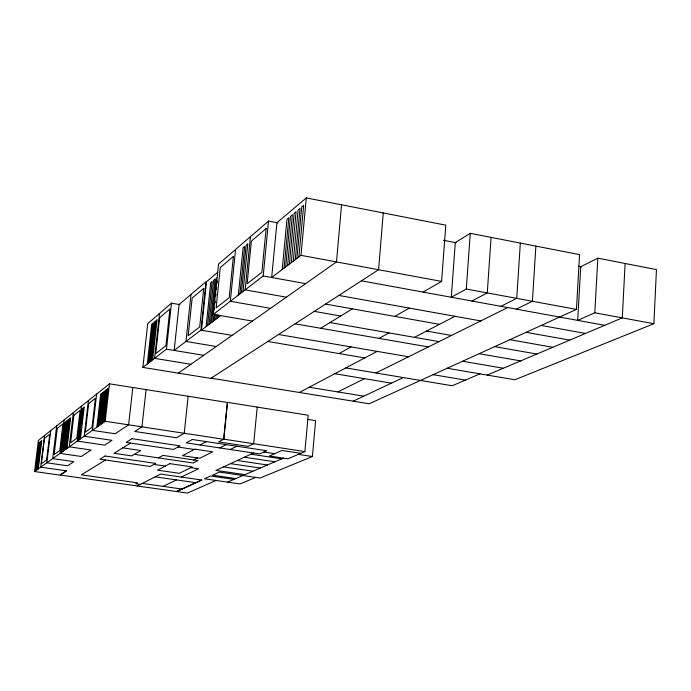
<?xml version="1.0" encoding="UTF-8"?>
<svg xmlns="http://www.w3.org/2000/svg" width="691" height="691" viewBox="0 0 691 691"><rect width="100%" height="100%" fill="white"/><g stroke="black" fill="none" stroke-linecap="round" stroke-linejoin="round"><path stroke-width="1.04" d="M653.885 323.708L656.45 269.594L597.819 258.175L580.742 266.743L577.676 320.374L594.813 312.79L653.885 323.708L514.83 379.774L447.198 368.26M625.105 263.487L622.297 317.869L487.215 375.075M594.813 312.79L597.819 258.175M576.441 309.395L579.585 254.625L470.269 233.333L455.3 242.584L451.292 297.26L466.287 289.045L576.441 309.395L369.201 403.777L211.109 378.193M535.879 246.108L532.407 301.259L516.289 309.145M520.332 243.085L516.738 298.365L500.889 306.329M491.085 237.384L487.267 292.924L471.91 301.034M466.287 289.045L470.269 233.333M441.601 281.401L445.807 225.162L306.303 197.911L276.944 222.709L271.667 277.497L300.974 255.342L441.601 281.401L423.056 292.094M383.263 212.94L378.564 269.715L210.807 378.392L142.856 367.405L147.736 323.647L171.463 303.159L179.919 304.627M341.544 204.795L336.5 261.924L178.338 373.14M235.83 478.569L212.578 475.183L219.384 472.083L260.084 478.034L312.401 456.518L315.597 420.629L307.59 419.368M304.895 451.594L308.169 415.248L227.512 402.361L223.824 439.174L218.503 441.903L248.095 446.377L253.683 443.708L304.895 451.594L287.94 458.798L269.395 456.017L281.911 450.463L300.818 453.331M298.892 256.914L303.686 205.357L301.717 207.006L296.923 258.399M300.974 255.342L306.303 197.911M284.07 268.117L288.847 217.769L286.972 219.332L282.204 269.533M285.703 266.881L290.479 216.395L292.379 214.815L287.594 265.448M289.374 264.109L294.159 213.329L296.085 211.722L291.291 262.658M293.312 261.129L298.106 210.029L300.049 208.397L295.256 259.661M257.225 407.059L253.683 443.708L223.824 439.174M252.37 321.082L213.355 314.345L263.193 275.959L268.531 221.111L278.007 222.917M241.401 292.742L246.16 245.158L247.81 243.75L243.051 291.481M250.436 236.676L245.141 289.866L286.35 297.19M235.571 249.468L230.319 301.285L270.509 308.333M238.326 295.117L243.077 247.784L244.709 246.393L239.95 293.865M211.696 322.421L216.292 277.972M213.355 314.345L218.546 264.109L268.531 221.111M213.139 321.332L213.908 313.904M214.34 309.663L214.564 307.538M215.005 303.289L215.221 301.172M215.765 295.86L215.989 293.744M216.421 289.494L216.646 287.378M217.078 283.129L217.302 281.004M214.348 320.417L215.013 314.034M215.808 319.311L216.248 315.044M217.155 318.292L217.484 315.087M218.624 317.178L218.848 315.036M200.951 330.117L206.013 281.703L179.107 304.481L174.158 350.423L200.951 330.117L232.029 335.385M206.125 326.636L210.703 282.654L212.12 281.462L207.542 325.573M209.036 324.442L213.623 280.209L215.056 279.009L210.461 323.362M190.984 294.418L185.983 341.458L216.205 346.511M188.133 396.263L184.229 433.274L176.378 437.749L134.754 431.46L141.957 426.857L146.086 389.612M159.509 313.489L154.568 358.353L190.923 364.295M142.856 367.405L166.462 349.154L171.463 303.159M147.304 363.967L151.718 324.183L152.841 323.224L148.418 363.103M149.498 362.274L153.92 322.3L155.052 321.332L150.629 361.393M151.519 360.711L155.95 320.564L157.099 319.588L152.659 359.821M132.802 387.513L128.612 424.827L115.147 433.767L92.404 430.355L96.645 394.051M96.844 427.193L100.696 394.146L101.517 393.499L97.664 426.615M98.381 426.105L102.233 392.937L103.063 392.281L99.202 425.518M99.97 424.974L103.831 391.667L104.669 391.011L100.8 424.378M101.681 423.756L105.55 390.32L106.388 389.655L102.518 423.16M103.227 422.65L107.114 389.093L107.96 388.42L104.073 422.054M105.17 421.268L109.489 383.825L227.339 402.456L223.642 439.26L105.17 421.268L34.55 471.521L38.385 440.443L109.489 383.825M81.452 406.153L77.306 441.1L104.626 445.142L111.985 440.331L84.19 436.202L88.388 400.633M78.299 440.357L82.039 408.813L82.782 408.226L79.042 439.83M79.707 439.364L83.447 407.699L84.198 407.103L80.45 438.828M62.432 451.681L66.068 421.424L66.751 420.888L63.114 451.197M63.702 450.782L67.347 420.422L68.038 419.878L64.384 450.29M64.954 449.884L68.616 419.42L69.307 418.876L65.645 449.392M66.284 448.943L69.946 418.375L70.646 417.822L66.975 448.45M73.358 412.596L69.264 446.818L91.048 450.014L81.305 456.483L60.039 453.391L64.064 419.998M56.671 425.881L52.697 458.608L73.877 461.666L67.64 465.803L46.798 462.806L50.728 430.623M61.041 452.674L64.669 422.529L65.351 421.994L61.715 452.19M35.491 470.856L38.946 442.793L39.534 442.335L36.07 470.441M36.632 470.044L40.095 441.895L40.683 441.428L37.21 469.63M37.677 469.301L41.149 441.065L41.745 440.599L38.264 468.878M44.552 435.529L40.674 467.168L66.44 470.839L60.307 475.054L176.473 491.534L201.772 480.012L160.632 474.069L137.276 485.972M217.769 272.245L206.488 281.781L201.427 330.194L220.688 315.614M66.44 470.839L59.875 475.114L34.55 471.521M130.547 443.069L113.998 453.296L131.653 455.887L140.783 450.532L122.782 447.863M105.498 460.007L81.357 474.838L137.578 482.845L135.764 483.778L140.308 484.426M320.71 328.277L352.367 308.851M394.76 316.383L409.4 308.108M339.048 353.559L351.011 346.908M158.394 457.891L162.938 455.404L197.954 460.569L193.091 462.987L134.279 454.341M378.996 338.383L389.042 332.898M299.315 392.462L377.148 351.382M200.062 444.978L206.419 441.627M414.453 337.338L454.946 316.288M193.523 459.912L197.514 457.908M219.695 447.923L226.277 444.624M337.821 391.927L364.511 378.668M375.939 372.976L507.643 307.564M230.155 449.495L236.866 446.222M181.275 477.058L198.507 468.766L190.846 467.643M163.067 486.36L176.507 479.908M353.161 401.177L403.337 377.562M253.528 453.011L215.903 470.381L244.977 474.639L283.465 458.124M201.772 480.012L176.62 491.551L187.434 493.089L216.015 480.461M227.529 482.128L242.921 475.529M479.995 373.84L452.242 385.751L345.794 367.932M255.748 477.403L240.019 483.933L204.458 478.794L210.591 475.995L233.921 479.381M142.32 483.406L181.94 489.047M155.207 476.842L195.89 482.689M153.912 464.421L165.287 466.08M230.483 463.652L260.308 468.057M223.487 466.883L252.941 471.219M250.954 454.203L281.816 458.833M177.941 447.025L194.283 449.47M244.398 457.226L274.932 461.787M237.272 460.517L267.443 465M298.313 454.393L312.401 456.518M263.867 452.035L274.681 453.667M309.179 387.262L363.812 396.168M334.798 373.736L391.469 383.151M166.462 349.154L203.698 355.312M433.11 374.669L465.38 380.11M267.797 341.475L364.762 357.921M462.599 361.246L503.324 368.251M278.551 334.504L408.588 356.763M479.165 353.697L520.66 360.909M295.048 323.82L428.36 346.942M494.687 346.632L536.89 354.042M329.987 322.585L439.044 341.639M509.915 339.696L552.809 347.297M314.258 311.373L340.672 316.029M426.52 331.067L451.473 335.463M526.119 332.319L569.738 340.127M325.521 304.075L439.476 324.329M541.208 325.444L585.51 333.451M263.193 275.959L305.629 283.63M338.858 295.437L480.746 320.926M361.419 280.822L604.72 325.314M443.441 240.295L456.146 242.748M578.427 266.294L581.546 266.899M266.156 228.522L261.88 272.28L247.128 283.776L251.369 241.107L266.156 228.522M233.403 256.387L229.213 297.726L216.11 307.927L220.265 267.564L233.403 256.387M203.733 288.354L199.682 326.964L188.159 335.791L192.167 298.028L203.733 288.354M159.681 317.696L155.725 353.645L165.926 345.673L169.917 308.955L159.681 317.696M88.673 403.613L85.321 432.117L92.041 427.28L95.427 398.292L88.673 403.613M73.894 415.256L70.62 442.706L76.831 438.232L80.139 410.342L73.894 415.256M57.31 428.334L54.123 454.583L59.78 450.515L62.993 423.851L57.31 428.334M44.474 438.448L41.365 463.773L46.608 459.99L49.752 434.285L44.474 438.448M132.016 438.69L126.09 442.404L173.501 449.461L180.04 445.876L132.016 438.69M105.092 456.008L99.979 459.204L150.077 466.485L155.786 463.419L105.092 456.008M192.331 439.493L186.138 442.879L259.695 453.935L266.735 450.731L192.331 439.493M194.853 449.176L182.459 455.671L199.846 458.245L212.655 451.828L194.853 449.176M169.934 463.661L157.488 470.148L179.297 473.318L192.297 466.935L169.934 463.661"/></g></svg>
